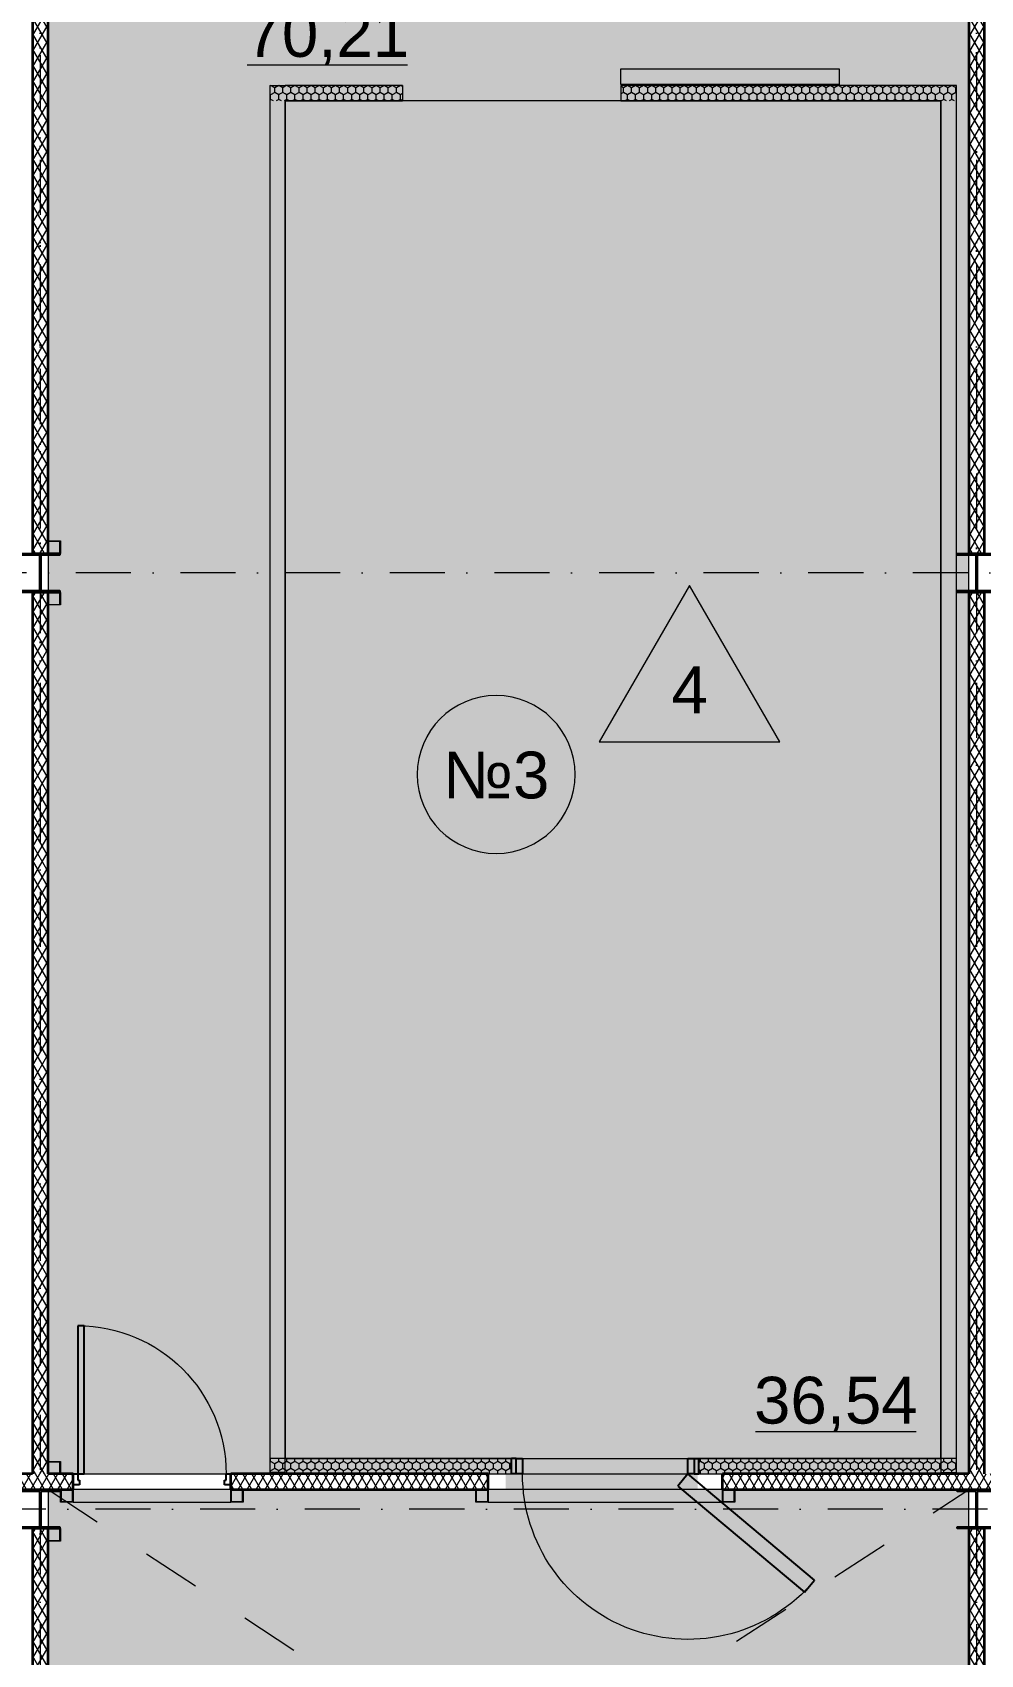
# Model space of a CAD drawing. Header units: millimetres. Extents: x -10605 to 104127, y -15987 to 52426.
# Drawn here: x 81950 to 88025, y 27068 to 37464 of the extents above; entities that cross this region are included whole.
import ezdxf
from ezdxf.enums import TextEntityAlignment as Align

# ---------------------------------------------------------------- set-up
doc = ezdxf.new("R2010")
doc.units = ezdxf.units.MM
doc.header["$MEASUREMENT"] = 0
for name, pattern in [('Dot & Dashed', [670.277762, 352.777767, -176.388884, 0, -141.111112]), ('roto_dd', [752.592, 376.296, -376.296]), ('Крупный пунктир', [634.99999, 0, -634.99999]), ('Штриховая', [300, 200, -100])]:
    doc.linetypes.add(name, pattern=pattern)
for name, color, linetype in [('Двери Archicad', 7, 'Continuous'), ('Зоны', 7, 'Continuous'), ('Зоны морозильные камеры', 7, 'Continuous'), ('Металлический каркас здания', 7, 'Continuous'), ('Морозильные камеры', 7, 'Continuous'), ('Оси', 7, 'Continuous'), ('Стены', 7, 'Continuous')]:
    doc.layers.add(name, color=color, linetype=linetype)
for name, color, linetype, lineweight in [('Двери Archicad_Ном._пера__3', 7, 'Continuous', 0), ('Двери Archicad_Ном._пера__97', 7, 'Continuous', 35), ('Двери Archicad_Ном._пера__98', 7, 'Continuous', 25), ('Зоны морозильные камеры_Ном._пера__100', 7, 'Continuous', 9), ('Зоны_Ном._пера__91', 255, 'Continuous', 0), ('Мебель и  оборудование_Ном._пера__200', 7, 'Continuous', 0), ('Металлический каркас здания_Ном._пера__98', 7, 'Continuous', 25), ('Металлический каркас здания_Ном._пера__99', 7, 'Continuous', 15), ('Оси_Ном._пера__200', 7, 'Continuous', 0), ('Паспорта Зон Archicad_Ном._пера__100', 7, 'Continuous', 9), ('Стены _Ном._пера__97', 7, 'Continuous', 35)]:
    doc.layers.add(name, color=color, linetype=linetype, lineweight=lineweight)
for name, color, linetype, lineweight, true_color in [('Двери Archicad_Ном._пера__6', 7, 'Continuous', 13, 0xc23fa3ff), ('Зоны морозильные камеры_Ном._пера__6', 7, 'Continuous', 13, 0xc23fa3ff), ('Морозильные камеры_Ном._пера__6', 7, 'Continuous', 13, 0xc23fa3ff)]:
    doc.layers.add(name, color=color, linetype=linetype, lineweight=lineweight, true_color=true_color)
doc.styles.add('РЎР“Р•РќР•Р\xa0РР\xa0_РЎРўРР›Р¬_1', font='arial.ttf')
pattern_1 = [(90, (0, 0), (-60, 0), [])]
pattern_2 = [(60, (0, 0), (-43.30127, 25), []), (120, (0, 0), (43.30127, 25), [])]
pattern_3 = [(90, (0, 0), (-51.961524, 0), [30, -60]), (90, (-25.98, 45), (-51.961524, 0), [30, -60]), (150, (-1e-14, 30), (25.980762, 45), [30, -60]), (150, (-51.96, 30), (25.980762, 45), [30, -60]), (210, (0, 0), (-25.980762, 45), [30, -60]), (210, (-51.96, -2e-14), (-25.980762, 45), [30, -60])]

# ---------------------------------------------------------------- blocks, each defined once
blk = doc.blocks.new('Разгрузочный тамбур_20_16', base_point=(83625, 38770))
at = {"layer": 'Зоны', "linetype": 'Continuous', "lineweight": 0, "true_color": 0x3f3f3f}
for points in [[(82050, 28225), (83470, 28225), (87870, 28225), (87950, 28225), (87950, 40125), (82050, 40125)], [(86213, 28225), (84983, 28225), (84983, 28125), (86213, 28125)]]:
    blk.add_hatch(color=250, dxfattribs=at).paths.add_polyline_path(points)
at = {"layer": 'Паспорта Зон Archicad_Ном._пера__100', "color": 7, "linetype": 'Continuous', "lineweight": 9}
blk.add_line((83325, 37258), (84354, 37258), dxfattribs=at)
at = {"layer": 'Паспорта Зон Archicad_Ном._пера__100', "color": 7, "lineweight": 9, "style": 'РЎР“Р•РќР•Р\xa0РР\xa0_РЎРўРР›Р¬_1'}
for tag, p in [('ROOM_NUMBER', (84308, 38612)), ('ROOM_AREA', (83840, 37458))]:
    blk.add_attdef(tag, text='', height=300, dxfattribs=at).set_placement(p, align=Align.MIDDLE_CENTER)
blk = doc.blocks.new('Колонна SHS ГК 27')
at = {"layer": 'Металлический каркас здания_Ном._пера__99', "linetype": 'Continuous', "lineweight": 0, "true_color": 0xffffff}
h = blk.add_hatch(dxfattribs=at)
h.set_pattern_fill('Barabбs_tйglakц_бllу', style=0, pattern_type=2)
h.set_pattern_definition(pattern_1)
h.paths.add_polyline_path([(-40, -40), (40, -40), (40, 40), (-40, 40)])
h.paths.add_polyline_path([(-36.4, -36.4), (-36.4, 36.4), (36.4, 36.4), (36.4, -36.4)], flags=0)
at = {"layer": 'Металлический каркас здания_Ном._пера__99', "color": 7, "linetype": 'Continuous', "lineweight": 15}
for p, q in [((40, 40), (-40, 40)), ((-40, 40), (-40, -40)), ((-36.4, -36.4), (-36.4, 36.4)), ((-36.4, 36.4), (36.4, 36.4)), ((36.4, 36.4), (36.4, -36.4)), ((40, -40), (40, 40)), ((-40, -40), (40, -40)), ((36.4, -36.4), (-36.4, -36.4))]:
    blk.add_line(p, q, dxfattribs=at)
blk = doc.blocks.new('Труба Квадратного Сечения ГК SHS 27_5')
at = {"layer": 'Металлический каркас здания_Ном._пера__99', "color": 7, "linetype": 'Continuous', "lineweight": 15}
for p, q in [((505, 40), (0, 40)), ((0, 40), (0, 0)), ((0, 0), (0, -40)), ((1010, 40), (505, 40)), ((1010, 0), (1010, 40)), ((1010, -40), (1010, 0)), ((0, -40), (505, -40)), ((505, -40), (1010, -40))]:
    blk.add_line(p, q, dxfattribs=at)
blk = doc.blocks.new('Труба Квадратного Сечения ГК SHS 27_6')
at = {"layer": 'Металлический каркас здания_Ном._пера__99', "color": 7, "linetype": 'Continuous', "lineweight": 15}
for p, q in [((750, 40), (0, 40)), ((0, 40), (0, 0)), ((0, 0), (0, -40)), ((1500, 40), (750, 40)), ((1500, 0), (1500, 40)), ((1500, -40), (1500, 0)), ((0, -40), (750, -40)), ((750, -40), (1500, -40))]:
    blk.add_line(p, q, dxfattribs=at)
blk = doc.blocks.new('Зона подготовки товара_48_67', base_point=(84907, 26738))
at = {"layer": 'Зоны', "linetype": 'Continuous', "lineweight": 0, "true_color": 0x3f3f3f}
blk.add_hatch(color=250, dxfattribs=at).paths.add_polyline_path([(87950, 28125), (82050, 28125), (82050, 24275), (87950, 24275)])
at = {"layer": 'Паспорта Зон Archicad_Ном._пера__100', "color": 7, "linetype": 'Continuous', "lineweight": 9}
blk.add_line((86748, 24470), (87777, 24470), dxfattribs=at)
for start, end in [(0, 180), (180, 0)]:
    blk.add_arc((85597, 25454), 506, start, end, dxfattribs=at)
at = {"layer": 'Паспорта Зон Archicad_Ном._пера__100', "color": 7, "lineweight": 9, "style": 'РЎР“Р•РќР•Р\xa0РР\xa0_РЎРўРР›Р¬_1'}
for tag, p in [('ROOM_NUMBER', (85597, 25451)), ('ROOM_AREA', (87262, 24669))]:
    blk.add_attdef(tag, text='', height=300, dxfattribs=at).set_placement(p, align=Align.MIDDLE_CENTER)
blk = doc.blocks.new('Морозильная камера №3_№3_100', base_point=(85105, 33075))
at = {"layer": 'Зоны морозильные камеры_Ном._пера__6', "linetype": 'Continuous', "lineweight": 0, "true_color": 0x0f283f}
for points in [[(85770, 37025), (85770, 37125), (84270, 37125), (84270, 37025)], [(83570, 28325), (87770, 28325), (87770, 37025), (83570, 37025)]]:
    blk.add_hatch(color=158, dxfattribs=at).paths.add_polyline_path(points)
at = {"layer": 'Зоны морозильные камеры_Ном._пера__100', "color": 7, "linetype": 'Штриховая', "lineweight": 9, "flags": 128}
blk.add_lwpolyline([(83570, 28325), (87770, 28325), (87770, 37025), (83570, 37025)], close=True, dxfattribs=at)
at = {"layer": 'Паспорта Зон Archicad_Ном._пера__100', "color": 7, "linetype": 'Continuous', "lineweight": 9}
for p, q in [((86161, 33919), (85582, 32917)), ((86739, 32917), (86161, 33919)), ((85582, 32917), (86739, 32917)), ((86583, 28498), (87612, 28498))]:
    blk.add_line(p, q, dxfattribs=at)
for start, end in [(0, 180), (180, 0)]:
    blk.add_arc((84921, 32708), 506, start, end, dxfattribs=at)
at = {"layer": 'Паспорта Зон Archicad_Ном._пера__100', "color": 7, "lineweight": 9, "style": 'РЎР“Р•РќР•Р\xa0РР\xa0_РЎРўРР›Р¬_1'}
for tag, p in [('DUMMY_112', (86161, 33251)), ('ROOM_NUMBER', (84921, 32705)), ('ROOM_AREA', (87098, 28698))]:
    blk.add_attdef(tag, text='', height=300, dxfattribs=at).set_placement(p, align=Align.MIDDLE_CENTER)
blk = doc.blocks.new('Однопольная Дверь 27_3')
at = {"layer": 'Двери Archicad_Ном._пера__3', "color": 7, "linetype": 'Continuous', "lineweight": 0}
blk.add_arc((475, 0), 950, 90, 180, dxfattribs=at)
at = {"layer": 'Двери Archicad_Ном._пера__97', "color": 7, "linetype": 'Continuous', "lineweight": 35}
for p, q in [((-505, -70), (-505, 0)), ((-505, -70), (-505, 0)), ((505, -70), (505, 0)), ((505, -70), (505, 0)), ((-505, -100), (-505, -70)), ((505, -100), (505, -70))]:
    blk.add_line(p, q, dxfattribs=at)
at = {"layer": 'Двери Archicad_Ном._пера__98', "color": 7, "linetype": 'Continuous', "lineweight": 25}
for p, q in [((435, 0), (435, 950)), ((435, 950), (475, 950)), ((475, 950), (475, 0)), ((-475, 0), (-505, 0)), ((-505, 0), (-505, -70)), ((-475, -40), (-475, 0)), ((475, 0), (435, 0)), ((505, 0), (475, 0)), ((475, 0), (475, -40)), ((505, -70), (505, 0)), ((-505, -70), (-465, -70)), ((-465, -40), (-475, -40)), ((-465, -70), (-465, -40)), ((475, -40), (465, -40)), ((465, -40), (465, -70)), ((465, -70), (505, -70))]:
    blk.add_line(p, q, dxfattribs=at)
blk = doc.blocks.new('Простой Проем Двери')
at = {"layer": 'Двери Archicad_Ном._пера__97', "color": 7, "linetype": 'Continuous', "lineweight": 35}
for p, q in [((-750, 0), (-750, -100)), ((750, 0), (750, -100))]:
    blk.add_line(p, q, dxfattribs=at)
blk = doc.blocks.new('Стена_109', base_point=(98125, 28125))
at = {"layer": 'Стены', "linetype": 'Continuous', "lineweight": 0, "true_color": 0x000000}
h = blk.add_hatch(dxfattribs=at)
h.set_pattern_fill('Batt_Insulation__3_', color=18, style=0, pattern_type=2)
h.set_pattern_definition(pattern_2)
h.paths.add_polyline_path([(80371, 28125), (82211, 28125), (82211, 28225), (80371, 28225)])
h = blk.add_hatch(dxfattribs=at)
h.set_pattern_fill('Batt_Insulation__3_', color=18, style=0, pattern_type=2)
h.set_pattern_definition(pattern_2)
h.paths.add_polyline_path([(83221, 28125), (84871, 28125), (84871, 28225), (83221, 28225)])
h = blk.add_hatch(dxfattribs=at)
h.set_pattern_fill('Batt_Insulation__3_', color=18, style=0, pattern_type=2)
h.set_pattern_definition(pattern_2)
h.paths.add_polyline_path([(86371, 28125), (88700, 28125), (88700, 28225), (86371, 28225)])
at = {"layer": 'Стены _Ном._пера__97', "color": 7, "linetype": 'Continuous', "lineweight": 35}
for p, q in [((82211, 28155), (82211, 28225)), ((83221, 28155), (83221, 28225)), ((84871, 28125), (84871, 28225)), ((86371, 28125), (86371, 28225)), ((82211, 28125), (82211, 28155)), ((83221, 28125), (83221, 28155))]:
    blk.add_line(p, q, dxfattribs=at)
at = {"layer": 'Стены _Ном._пера__97', "color": 7, "linetype": 'Continuous', "lineweight": 35, "flags": 128}
for points in [[(81950, 28225), (80371, 28225)], [(82211, 28225), (82050, 28225)], [(84871, 28225), (83221, 28225)], [(87950, 28225), (86371, 28225)], [(80371, 28125), (82211, 28125)], [(83221, 28125), (84871, 28125)], [(86371, 28125), (88700, 28125)]]:
    blk.add_lwpolyline(points, dxfattribs=at)
at = {"layer": 'Двери Archicad', "color": 7, "linetype": 'Continuous', "lineweight": 50, "xscale": -1, "zscale": 1000}
blk.add_blockref('Однопольная Дверь 27_3', (82716, 28225), dxfattribs=at)
at = {"layer": 'Двери Archicad', "color": 7, "linetype": 'Continuous', "lineweight": 50, "zscale": 1000, "rotation": 180}
blk.add_blockref('Простой Проем Двери', (85621, 28125), dxfattribs=at)
blk = doc.blocks.new('Стена_112', base_point=(82000, 22125))
at = {"layer": 'Стены', "linetype": 'Continuous', "lineweight": 0, "true_color": 0x000000}
h = blk.add_hatch(dxfattribs=at)
h.set_pattern_fill('Batt_Insulation__3_', color=18, style=0, pattern_type=2)
h.set_pattern_definition(pattern_2)
h.paths.add_polyline_path([(82050, 22125), (82050, 27875), (81950, 27875), (81950, 22125)])
at = {"layer": 'Стены _Ном._пера__97', "color": 7, "linetype": 'Continuous', "lineweight": 35, "flags": 128}
for points in [[(82050, 27875), (81950, 27875)], [(81950, 27875), (81950, 24275)], [(82050, 24275), (82050, 27875)], [(81950, 24175), (81950, 22125)], [(82050, 22125), (82050, 24175)], [(81950, 22125), (82050, 22125)]]:
    blk.add_lwpolyline(points, dxfattribs=at)
blk = doc.blocks.new('Стена_119', base_point=(83470, 37125))
at = {"layer": 'Морозильные камеры', "linetype": 'Continuous', "lineweight": 0, "true_color": 0x000000}
h = blk.add_hatch(dxfattribs=at)
h.set_pattern_fill('Styrofoam_SM_Insulation__3_', color=18, style=0, pattern_type=2)
h.set_pattern_definition(pattern_3)
h.paths.add_polyline_path([(83470, 37125), (83570, 37025), (83570, 37125)])
h = blk.add_hatch(dxfattribs=at)
h.set_pattern_fill('Styrofoam_SM_Insulation__3_', color=18, style=0, pattern_type=2)
h.set_pattern_definition(pattern_3)
h.paths.add_polyline_path([(83470, 37025), (83570, 37025), (83470, 37125)])
h = blk.add_hatch(dxfattribs=at)
h.set_pattern_fill('Styrofoam_SM_Insulation__3_', color=18, style=0, pattern_type=2)
h.set_pattern_definition(pattern_3)
h.paths.add_polyline_path([(83470, 37025), (83470, 28235), (83570, 28235), (83570, 37025)])
h = blk.add_hatch(dxfattribs=at)
h.set_pattern_fill('Styrofoam_SM_Insulation__3_', color=18, style=0, pattern_type=2)
h.set_pattern_definition(pattern_3)
h.paths.add_polyline_path([(83470, 28225), (83570, 28225), (83570, 28235), (83470, 28235)])
at = {"layer": 'Морозильные камеры_Ном._пера__6', "color": 161, "linetype": 'Continuous', "lineweight": 13, "true_color": 0x3fa3ff, "flags": 128}
for points in [[(83470, 37125), (83570, 37125)], [(83470, 37125), (83470, 28235)], [(83570, 28235), (83570, 37025)], [(83570, 28235), (83470, 28235)]]:
    blk.add_lwpolyline(points, dxfattribs=at)
blk = doc.blocks.new('Стена_120', base_point=(87870, 28225))
at = {"layer": 'Морозильные камеры', "linetype": 'Continuous', "lineweight": 0, "true_color": 0x000000}
h = blk.add_hatch(dxfattribs=at)
h.set_pattern_fill('Styrofoam_SM_Insulation__3_', color=18, style=0, pattern_type=2)
h.set_pattern_definition(pattern_3)
h.paths.add_polyline_path([(87770, 37125), (87770, 37025), (87870, 37125)])
h = blk.add_hatch(dxfattribs=at)
h.set_pattern_fill('Styrofoam_SM_Insulation__3_', color=18, style=0, pattern_type=2)
h.set_pattern_definition(pattern_3)
h.paths.add_polyline_path([(87770, 37025), (87870, 37025), (87870, 37125)])
h = blk.add_hatch(dxfattribs=at)
h.set_pattern_fill('Styrofoam_SM_Insulation__3_', color=18, style=0, pattern_type=2)
h.set_pattern_definition(pattern_3)
h.paths.add_polyline_path([(87770, 37025), (87770, 28235), (87870, 28235), (87870, 37025)])
h = blk.add_hatch(dxfattribs=at)
h.set_pattern_fill('Styrofoam_SM_Insulation__3_', color=18, style=0, pattern_type=2)
h.set_pattern_definition(pattern_3)
h.paths.add_polyline_path([(87770, 28225), (87870, 28225), (87870, 28235), (87770, 28235)])
at = {"layer": 'Морозильные камеры_Ном._пера__6', "color": 161, "linetype": 'Continuous', "lineweight": 13, "true_color": 0x3fa3ff, "flags": 128}
for points in [[(87870, 37125), (87770, 37125)], [(87870, 28235), (87870, 37125)], [(87770, 37025), (87770, 28235)], [(87770, 28235), (87870, 28235)]]:
    blk.add_lwpolyline(points, dxfattribs=at)
blk = doc.blocks.new('Стена_121', base_point=(88000, 39875))
at = {"layer": 'Стены', "linetype": 'Continuous', "lineweight": 0, "true_color": 0x000000}
h = blk.add_hatch(dxfattribs=at)
h.set_pattern_fill('Batt_Insulation__3_', color=18, style=0, pattern_type=2)
h.set_pattern_definition(pattern_2)
h.paths.add_polyline_path([(87950, 39875), (87950, 34125), (88050, 34125), (88050, 39875)])
at = {"layer": 'Стены _Ном._пера__97', "color": 7, "linetype": 'Continuous', "lineweight": 35, "flags": 128}
for points in [[(87950, 39875), (87950, 34125)], [(88050, 39875), (87950, 39875)], [(88050, 34125), (88050, 39875)], [(87950, 34125), (88050, 34125)]]:
    blk.add_lwpolyline(points, dxfattribs=at)
blk = doc.blocks.new('Наружная Раздвижная Дверь 27')
at = {"layer": 'Двери Archicad_Ном._пера__3', "color": 7, "linetype": 'Continuous', "lineweight": 0}
for p, q in [((700, 105), (2100, 105)), ((700, 5), (700, 105)), ((2100, 105), (2100, 5)), ((2100, 5), (700, 5))]:
    blk.add_line(p, q, dxfattribs=at)
at = {"layer": 'Двери Archicad_Ном._пера__6', "color": 161, "linetype": 'Continuous', "lineweight": 13, "true_color": 0x3fa3ff}
for p, q in [((-700, 0), (-700, -100)), ((700, 0), (700, -100))]:
    blk.add_line(p, q, dxfattribs=at)
blk = doc.blocks.new('Стена_273', base_point=(87870, 37125))
at = {"layer": 'Морозильные камеры', "linetype": 'Continuous', "lineweight": 0, "true_color": 0x000000}
h = blk.add_hatch(dxfattribs=at)
h.set_pattern_fill('Styrofoam_SM_Insulation__3_', color=18, style=0, pattern_type=2)
h.set_pattern_definition(pattern_3)
h.paths.add_polyline_path([(83570, 37125), (83570, 37025), (84320, 37025), (84320, 37125)])
h = blk.add_hatch(dxfattribs=at)
h.set_pattern_fill('Styrofoam_SM_Insulation__3_', color=18, style=0, pattern_type=2)
h.set_pattern_definition(pattern_3)
h.paths.add_polyline_path([(87770, 37125), (85720, 37125), (85720, 37025), (87770, 37025)])
at = {"layer": 'Морозильные камеры_Ном._пера__6', "color": 161, "linetype": 'Continuous', "lineweight": 13, "true_color": 0x3fa3ff}
for p, q in [((84320, 37125), (84320, 37025)), ((85720, 37125), (85720, 37025))]:
    blk.add_line(p, q, dxfattribs=at)
at = {"layer": 'Морозильные камеры_Ном._пера__6', "color": 161, "linetype": 'Continuous', "lineweight": 13, "true_color": 0x3fa3ff, "flags": 128}
for points in [[(84320, 37125), (83570, 37125)], [(87770, 37125), (85720, 37125)], [(83570, 37025), (84320, 37025)], [(85720, 37025), (87770, 37025)]]:
    blk.add_lwpolyline(points, dxfattribs=at)
at = {"layer": 'Двери Archicad', "color": 7, "linetype": 'Continuous', "lineweight": 50, "zscale": 1000}
blk.add_blockref('Наружная Раздвижная Дверь 27', (85020, 37125), dxfattribs=at)
blk = doc.blocks.new('Однопольная Дверь 27_4')
at = {"layer": 'Двери Archicad_Ном._пера__3', "color": 7, "linetype": 'Continuous', "lineweight": 0}
blk.add_arc((530, 0), 1060, 40, 180, dxfattribs=at)
at = {"layer": 'Двери Archicad_Ном._пера__6', "color": 161, "linetype": 'Continuous', "lineweight": 13, "true_color": 0x3fa3ff}
for p, q in [((-600, 0), (-600, -100)), ((-600, 0), (-600, -100)), ((600, 0), (600, -100)), ((600, 0), (600, -100))]:
    blk.add_line(p, q, dxfattribs=at)
at = {"layer": 'Двери Archicad_Ном._пера__98', "color": 7, "linetype": 'Continuous', "lineweight": 25}
for p, q in [((466, 77), (1278, 758)), ((1278, 758), (1342, 681)), ((1342, 681), (530, 0)), ((-570, 0), (-600, 0)), ((-600, 0), (-600, -100)), ((-530, 0), (-570, 0)), ((-570, 0), (-570, -100)), ((-530, -100), (-530, 0)), ((530, 0), (466, 77)), ((570, 0), (530, 0)), ((530, 0), (530, -100)), ((570, 0), (600, 0)), ((570, -100), (570, 0)), ((600, 0), (600, -100)), ((-570, -100), (-600, -100)), ((-570, -100), (-530, -100)), ((530, -100), (570, -100)), ((570, -100), (600, -100))]:
    blk.add_line(p, q, dxfattribs=at)
blk = doc.blocks.new('Стена_288', base_point=(83470, 28225))
at = {"layer": 'Морозильные камеры', "linetype": 'Continuous', "lineweight": 0, "true_color": 0x000000}
h = blk.add_hatch(dxfattribs=at)
h.set_pattern_fill('Styrofoam_SM_Insulation__3_', color=18, style=0, pattern_type=2)
h.set_pattern_definition(pattern_3)
h.paths.add_polyline_path([(83470, 28225), (85020, 28225), (85020, 28325), (83470, 28325)])
h = blk.add_hatch(dxfattribs=at)
h.set_pattern_fill('Styrofoam_SM_Insulation__3_', color=18, style=0, pattern_type=2)
h.set_pattern_definition(pattern_3)
h.paths.add_polyline_path([(86220, 28225), (87870, 28225), (87870, 28325), (86220, 28325)])
at = {"layer": 'Морозильные камеры_Ном._пера__6', "color": 161, "linetype": 'Continuous', "lineweight": 13, "true_color": 0x3fa3ff}
for p, q in [((85020, 28225), (85020, 28325)), ((86220, 28225), (86220, 28325))]:
    blk.add_line(p, q, dxfattribs=at)
at = {"layer": 'Морозильные камеры_Ном._пера__6', "color": 161, "linetype": 'Continuous', "lineweight": 13, "true_color": 0x3fa3ff, "flags": 128}
for points in [[(85020, 28325), (83470, 28325)], [(83470, 28325), (83470, 28225)], [(87870, 28325), (86220, 28325)], [(87870, 28225), (87870, 28325)], [(83470, 28225), (85020, 28225)], [(86220, 28225), (87870, 28225)]]:
    blk.add_lwpolyline(points, dxfattribs=at)
at = {"layer": 'Двери Archicad', "color": 7, "linetype": 'Continuous', "lineweight": 50, "xscale": -0.9999999999999999, "zscale": 1000, "rotation": 180.0000009037798}
blk.add_blockref('Однопольная Дверь 27_4', (85620, 28225), dxfattribs=at)
blk = doc.blocks.new('Стена_363', base_point=(82000, 34125))
at = {"layer": 'Стены', "linetype": 'Continuous', "lineweight": 0, "true_color": 0x000000}
h = blk.add_hatch(dxfattribs=at)
h.set_pattern_fill('Batt_Insulation__3_', color=18, style=0, pattern_type=2)
h.set_pattern_definition(pattern_2)
h.paths.add_polyline_path([(82050, 34125), (82050, 39875), (81950, 39875), (81950, 34125)])
at = {"layer": 'Стены _Ном._пера__97', "color": 7, "linetype": 'Continuous', "lineweight": 35, "flags": 128}
for points in [[(82050, 39875), (81950, 39875)], [(81950, 39875), (81950, 34125)], [(82050, 34125), (82050, 39875)], [(81950, 34125), (82050, 34125)]]:
    blk.add_lwpolyline(points, dxfattribs=at)
blk = doc.blocks.new('Стена_368', base_point=(88000, 33875))
at = {"layer": 'Стены', "linetype": 'Continuous', "lineweight": 0, "true_color": 0x000000}
h = blk.add_hatch(dxfattribs=at)
h.set_pattern_fill('Batt_Insulation__3_', color=18, style=0, pattern_type=2)
h.set_pattern_definition(pattern_2)
h.paths.add_polyline_path([(87950, 33875), (87950, 28225), (88050, 28225), (88050, 33875)])
at = {"layer": 'Стены _Ном._пера__97', "color": 7, "linetype": 'Continuous', "lineweight": 35, "flags": 128}
for points in [[(87950, 33875), (87950, 28225)], [(88050, 33875), (87950, 33875)], [(88050, 28225), (88050, 33875)]]:
    blk.add_lwpolyline(points, dxfattribs=at)
blk = doc.blocks.new('Стена_375', base_point=(82000, 28125))
at = {"layer": 'Стены', "linetype": 'Continuous', "lineweight": 0, "true_color": 0x000000}
h = blk.add_hatch(dxfattribs=at)
h.set_pattern_fill('Batt_Insulation__3_', color=18, style=0, pattern_type=2)
h.set_pattern_definition(pattern_2)
h.paths.add_polyline_path([(82050, 28225), (82050, 33875), (81950, 33875), (81950, 28225)])
at = {"layer": 'Стены _Ном._пера__97', "color": 7, "linetype": 'Continuous', "lineweight": 35, "flags": 128}
for points in [[(82050, 33875), (81950, 33875)], [(81950, 33875), (81950, 28225)], [(82050, 28225), (82050, 33875)]]:
    blk.add_lwpolyline(points, dxfattribs=at)
blk = doc.blocks.new('Стена_386', base_point=(88000, 27875))
at = {"layer": 'Стены', "linetype": 'Continuous', "lineweight": 0, "true_color": 0x000000}
h = blk.add_hatch(dxfattribs=at)
h.set_pattern_fill('Batt_Insulation__3_', color=18, style=0, pattern_type=2)
h.set_pattern_definition(pattern_2)
h.paths.add_polyline_path([(87950, 27875), (87950, 22125), (88050, 22125), (88050, 27875)])
at = {"layer": 'Стены _Ном._пера__97', "color": 7, "linetype": 'Continuous', "lineweight": 35, "flags": 128}
for points in [[(87950, 27875), (87950, 24275)], [(88050, 27875), (87950, 27875)], [(88050, 24275), (88050, 27875)], [(87950, 24175), (87950, 22125)], [(88050, 22125), (88050, 24175)], [(87950, 22125), (88050, 22125)]]:
    blk.add_lwpolyline(points, dxfattribs=at)
blk = doc.blocks.new('Колонна Универсальная 27')
at = {"layer": 'Металлический каркас здания_Ном._пера__98', "linetype": 'Continuous', "lineweight": 0, "true_color": 0xffffff}
h = blk.add_hatch(dxfattribs=at)
h.set_pattern_fill('Barabбs_tйglakц_бllу', style=0, pattern_type=2)
h.set_pattern_definition(pattern_1)
h.paths.add_polyline_path([(-125, -125), (125, -125), (125, -113), (4, -113), (4, 113), (125, 113), (125, 125), (-125, 125), (-125, 113), (-4, 113), (-4, -113), (-125, -113)])
at = {"layer": 'Металлический каркас здания_Ном._пера__98', "color": 7, "linetype": 'Continuous', "lineweight": 25}
for p, q in [((125, 125), (-125, 125)), ((-125, 125), (-125, 113)), ((-125, 113), (-4, 113)), ((-4, 113), (-4, -113)), ((4, -113), (4, 113)), ((4, 113), (125, 113)), ((125, 113), (125, 125)), ((-4, -113), (-125, -113)), ((-125, -113), (-125, -125)), ((-125, -125), (125, -125)), ((125, -113), (4, -113)), ((125, -125), (125, -113))]:
    blk.add_line(p, q, dxfattribs=at)
blk = doc.blocks.new('Стандартный Маркер Сетки_3')
at = {"layer": 'Оси_Ном._пера__200', "color": 7, "linetype": 'Dot & Dashed', "lineweight": 0}
blk.add_line((0, 0), (107930, 0), dxfattribs=at)
at = {"layer": 'Оси_Ном._пера__200', "color": 7, "lineweight": 0, "style": 'РЎР“Р•РќР•Р\xa0РР\xa0_РЎРўРР›Р¬_1'}
blk.add_attdef('AC_MarkerText_1', text='', height=300, dxfattribs=at).set_placement((108330, 150), align=Align.TOP_CENTER)
blk = doc.blocks.new('Стандартный Маркер Сетки')
at = {"layer": 'Оси_Ном._пера__200', "color": 7, "linetype": 'Dot & Dashed', "lineweight": 0}
blk.add_line((0, 0), (107805, 0), dxfattribs=at)
at = {"layer": 'Оси_Ном._пера__200', "color": 7, "lineweight": 0, "style": 'РЎР“Р•РќР•Р\xa0РР\xa0_РЎРўРР›Р¬_1'}
blk.add_attdef('AC_MarkerText_1', text='', height=300, dxfattribs=at).set_placement((108205, 150), align=Align.TOP_CENTER)
blk = doc.blocks.new('Двутавp К 26020-83 27_4')
at = {"layer": 'Металлический каркас здания_Ном._пера__98', "color": 7, "linetype": 'Крупный пунктир', "lineweight": 25}
blk.add_line((0, 0), (39750, 0), dxfattribs=at)
blk = doc.blocks.new('Двутавp К 26020-83 27_2')
at = {"layer": 'Металлический каркас здания_Ном._пера__98', "color": 7, "linetype": 'Крупный пунктир', "lineweight": 25}
blk.add_line((0, 0), (17750, 0), dxfattribs=at)
blk = doc.blocks.new('Стандартный Маркер Сетки_4')
at = {"layer": 'Оси_Ном._пера__200', "color": 7, "linetype": 'Dot & Dashed', "lineweight": 0}
blk.add_line((0, 0), (55187, 0), dxfattribs=at)
at = {"layer": 'Оси_Ном._пера__200', "color": 7, "lineweight": 0, "style": 'РЎР“Р•РќР•Р\xa0РР\xa0_РЎРўРР›Р¬_1'}
blk.add_attdef('AC_MarkerText_1', text='', height=300, rotation=90, dxfattribs=at).set_placement((55368, -69), align=Align.TOP_CENTER)

msp = doc.modelspace()

# ---------------------------------------------------------------- linework, layer by layer
at = {"layer": 'Зоны морозильные камеры_Ном._пера__6', "color": 161, "linetype": 'Continuous', "lineweight": 13, "true_color": 0x3fa3ff, "flags": 128}
msp.add_lwpolyline([(83570.00002, 28325.00012), (87770.05667, 28325.00012), (87770.05667, 37025.00012), (83570.00002, 37025.00012)], close=True, dxfattribs=at)
at = {"layer": 'Зоны_Ном._пера__91', "color": 255, "linetype": 'Continuous', "lineweight": 0, "flags": 128}
for points in [[(82049.99994, 28225.00005), (83469.99998, 28225.00005), (87870.05678, 28225.00005), (87949.99994, 28225.00005), (87949.99994, 40125.00012), (82049.99994, 40125.00012)], [(87950, 28125.00005), (82049.99994, 28125.00005), (82049.99994, 24274.50005), (87950, 24274.50005)]]:
    msp.add_lwpolyline(points, close=True, dxfattribs=at)
at = {"layer": 'Мебель и  оборудование_Ном._пера__200', "color": 7, "linetype": 'roto_dd', "lineweight": 0, "flags": 128}
for points in [[(82049.99994, 28125.00005), (87950, 24274.50005)], [(82049.99994, 24274.50005), (87950, 28125.00005)]]:
    msp.add_lwpolyline(points, dxfattribs=at)

# ---------------------------------------------------------------- block references
at = {"layer": 'Зоны', "color": 7, "linetype": 'Continuous', "lineweight": 9}
ref = msp.add_blockref('Разгрузочный тамбур_20_16', (83624.84723, 38769.61505), dxfattribs=at)
ref.add_attrib('ROOM_AREA', '70,21', dxfattribs={"layer": 'Паспорта Зон Archicad_Ном._пера__100', "color": 7, "lineweight": 9, "height": 300, "style": 'РЎР“Р•РќР•Р\xa0РР\xa0_РЎРўРР›Р¬_1'}).set_placement((83839.64015, 37457.75342), align=Align.MIDDLE_CENTER)
msp.add_blockref('Зона подготовки товара_48_67', (84907.4421, 26738.0975), dxfattribs=at).add_auto_attribs({'ROOM_NUMBER': '48', 'ROOM_AREA': '22,72'})
at = {"layer": 'Зоны морозильные камеры', "color": 7, "linetype": 'Continuous', "lineweight": 9}
msp.add_blockref('Морозильная камера №3_№3_100', (85104.90935, 33075.01501), dxfattribs=at).add_auto_attribs({'ROOM_NUMBER': '№3', 'ROOM_AREA': '36,54', 'DUMMY_112': '4'})
at = {"layer": 'Металлический каркас здания', "color": 7, "linetype": 'Continuous', "lineweight": 9, "zscale": 1000}
for name, p, rotation in [('Двутавp К 26020-83 27_2', (81999.99994, 22125.00005), 90), ('Двутавp К 26020-83 27_4', (88000.00006, 39875.00005), 270)]:
    msp.add_blockref(name, p, dxfattribs=dict(at, rotation=rotation))
at = {"layer": 'Металлический каркас здания_Ном._пера__98', "color": 7, "linetype": 'Continuous', "lineweight": 25, "xscale": -1, "zscale": 1000}
for p in [(82000.71222, 33999.99222), (88000.15889, 33999.99222), (82000.34778, 28000.00005), (88000, 28000.00005)]:
    msp.add_blockref('Колонна Универсальная 27', p, dxfattribs=at)
at = {"layer": 'Металлический каркас здания_Ном._пера__99', "color": 7, "linetype": 'Continuous', "lineweight": 15, "xscale": -1, "zscale": 1000}
for p in [(82089.99994, 34164.99222), (82089.99994, 33834.99222), (82089.99994, 28265.00005), (82170.50008, 28085.00005), (83260.50008, 28085.00005), (82089.99994, 27835.00005)]:
    msp.add_blockref('Колонна SHS ГК 27', p, dxfattribs=at)
at = {"layer": 'Металлический каркас здания_Ном._пера__99', "color": 7, "linetype": 'Continuous', "lineweight": 15, "zscale": 1000}
msp.add_blockref('Труба Квадратного Сечения ГК SHS 27_5', (82210.50008, 28085.00005), dxfattribs=at)
at = {"layer": 'Металлический каркас здания_Ном._пера__99', "color": 7, "linetype": 'Continuous', "lineweight": 15, "xscale": -1, "zscale": 1000, "rotation": 180}
for p in [(84830.5283, 28085.00005), (86410.5283, 28085.00005)]:
    msp.add_blockref('Колонна SHS ГК 27', p, dxfattribs=at)
at = {"layer": 'Металлический каркас здания_Ном._пера__99', "color": 7, "linetype": 'Continuous', "lineweight": 15, "zscale": 1000, "rotation": 180}
msp.add_blockref('Труба Квадратного Сечения ГК SHS 27_6', (86370.5283, 28085.00005), dxfattribs=at)
at = {"layer": 'Морозильные камеры', "color": 161, "lineweight": 13, "true_color": 0x3fa3ff}
for name, p in [('Стена_273', (87870.05681, 37125.00012)), ('Стена_119', (83470.00014, 37125.00012)), ('Стена_120', (87870.05667, 28225.00005)), ('Стена_288', (83470, 28225.00005))]:
    msp.add_blockref(name, p, dxfattribs=at)
at = {"layer": 'Оси', "color": 8, "linetype": 'Continuous', "lineweight": 0, "true_color": 0x747474, "zscale": 1000, "rotation": 270}
for p in [(81999.99994, 40000.00005), (88000, 40000.00005)]:
    msp.add_blockref('Стандартный Маркер Сетки_4', p, dxfattribs=at)
at = {"layer": 'Оси', "color": 8, "linetype": 'Continuous', "lineweight": 0, "true_color": 0x747474, "xscale": -1, "zscale": 1000}
for name, p in [('Стандартный Маркер Сетки', (98000.00007, 34000.00005)), ('Стандартный Маркер Сетки_3', (98125, 28000.00005))]:
    msp.add_blockref(name, p, dxfattribs=at)
at = {"layer": 'Стены', "color": 7, "lineweight": 35}
for name, p in [('Стена_363', (81999.99994, 34124.99222)), ('Стена_121', (88000, 39875.00005)), ('Стена_375', (81999.99994, 28125.00005)), ('Стена_368', (88000, 33874.99222)), ('Стена_109', (98125, 28125.00005)), ('Стена_112', (81999.99994, 22125.00005)), ('Стена_386', (88000, 27875.00005))]:
    msp.add_blockref(name, p, dxfattribs=at)

doc.saveas('drawing.dxf')
